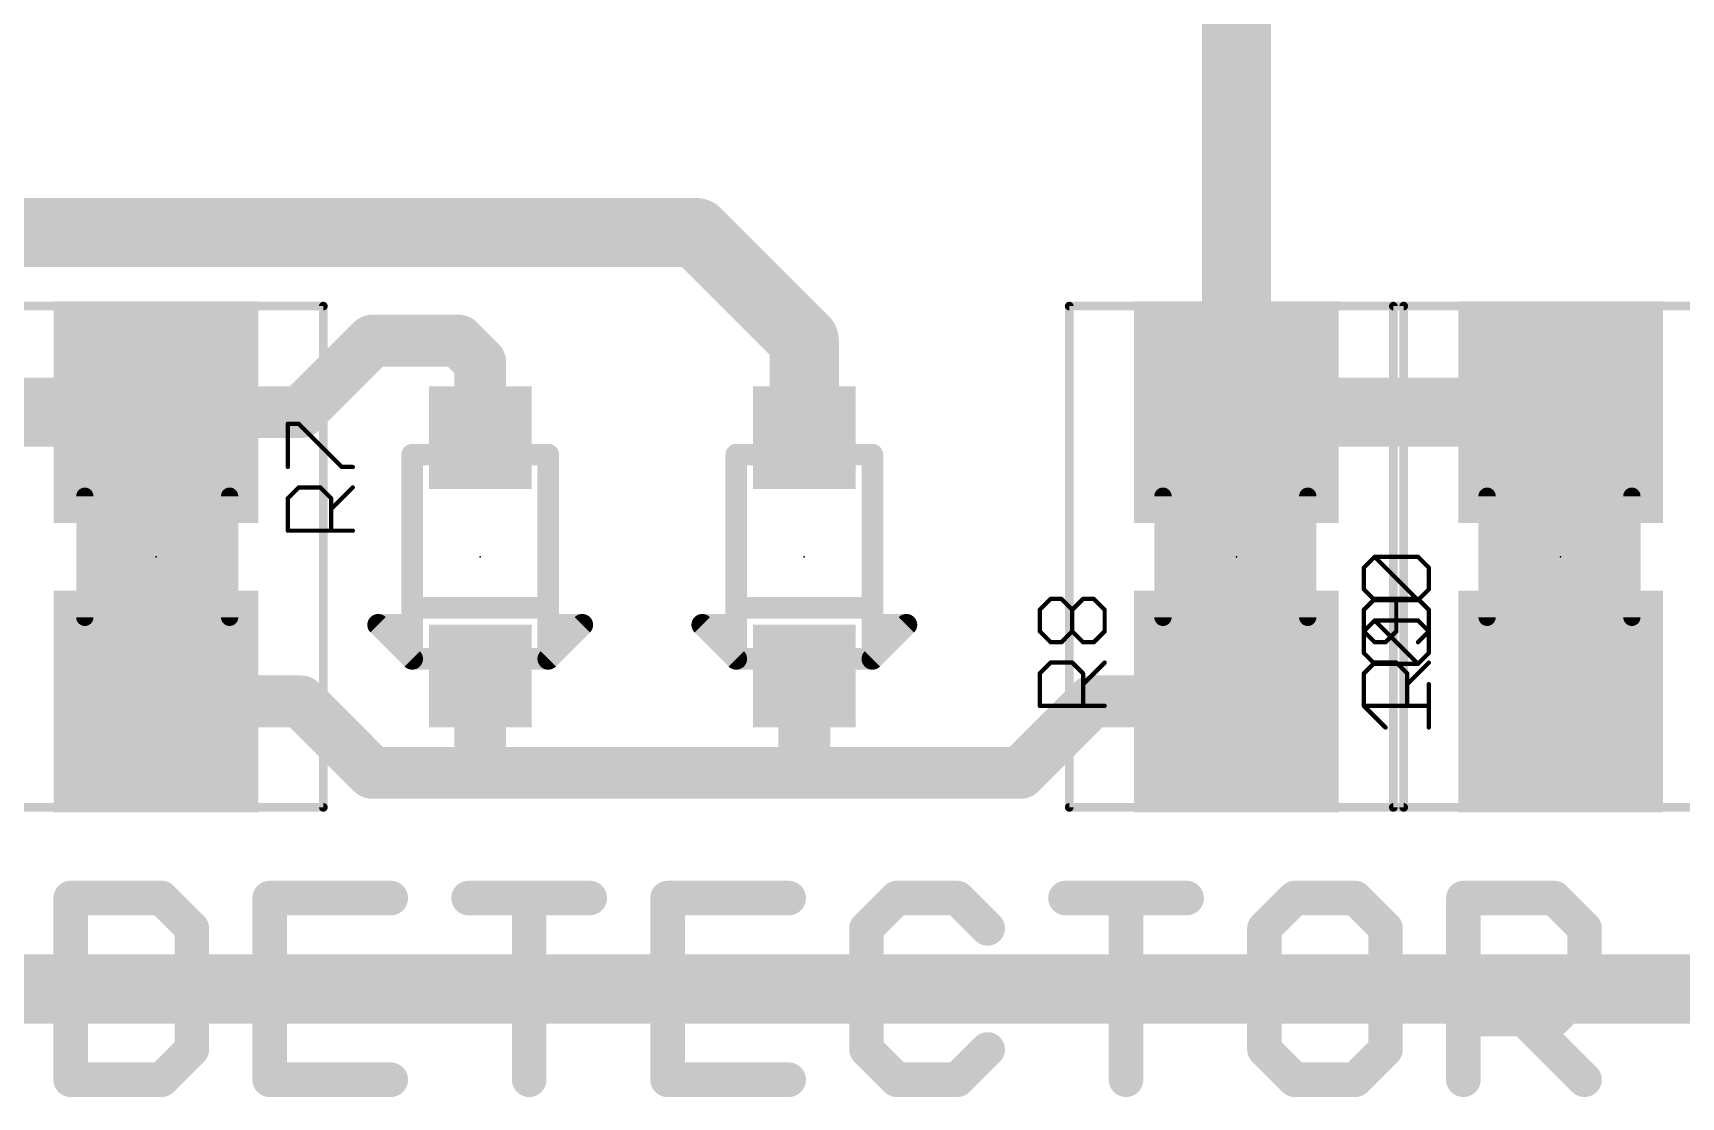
# Model space of a CAD drawing. Extents: x -19 to 88, y -11 to 23.
# Drawn here: x 27.22 to 36.9, y 0.63 to 6.89 of the extents above; entities that cross this region are included whole.
import ezdxf

# ---------------------------------------------------------------- set-up
doc = ezdxf.new("R2010")
doc.units = 0
for name, color, linetype in [('1', 12, 'CONTINUOUS'), ('21', 53, 'CONTINUOUS'), ('23', 53, 'CONTINUOUS'), ('25', 253, 'CONTINUOUS'), ('27', 253, 'CONTINUOUS'), ('29', 253, 'CONTINUOUS'), ('31', 253, 'CONTINUOUS'), ('35', 253, 'CONTINUOUS'), ('39', 12, 'CONTINUOUS'), ('51', 53, 'CONTINUOUS')]:
    doc.layers.add(name, color=color, linetype=linetype)

# ---------------------------------------------------------------- blocks, each defined once
blk = doc.blocks.new('RECT')
blk.add_solid([(-0.5, -0.5), (0.5, -0.5), (-0.5, 0.5), (0.5, 0.5)])

msp = doc.modelspace()

# ---------------------------------------------------------------- linework, layer by layer
at = {"layer": '1'}
for points, const_width in [([(34.29, 8.125), (34.29, 4.66)], 0.4064), ([(26.67, 5.715), (31.115, 5.715)], 0.4064), ([(31.115, 5.715), (31.75, 5.08)], 0.4064), ([(29.21, 5.08), (28.79, 4.66)], 0.3048), ([(29.718, 5.08), (29.21, 5.08)], 0.3048), ([(29.845, 4.953), (29.718, 5.08)], 0.3048), ([(31.75, 5.08), (31.75, 4.51)], 0.4064), ([(29.845, 4.51), (29.845, 4.953)], 0.3048), ([(25.4, 4.66), (27.94, 4.66)], 0.4064), ([(28.24, 4.36), (27.94, 4.66)], 0.4064), ([(27.94, 4.51), (27.94, 4.66)], 0.4064), ([(34.29, 4.66), (36.195, 4.66)], 0.4064), ([(28.79, 4.66), (27.94, 4.66)], 0.3048), ([(27.94, 3.11), (27.94, 2.96)], 0.4064), ([(34.29, 3.11), (34.29, 2.96)], 0.4064), ([(29.845, 3.11), (29.845, 2.54)], 0.3048), ([(31.75, 3.11), (31.75, 2.54)], 0.3048), ([(27.94, 2.96), (28.79, 2.96)], 0.3048), ([(28.79, 2.96), (29.21, 2.54)], 0.3048), ([(33.02, 2.54), (33.44, 2.96)], 0.3048), ([(33.44, 2.96), (34.29, 2.96)], 0.3048), ([(29.21, 2.54), (29.845, 2.54)], 0.3048), ([(29.845, 2.54), (31.75, 2.54)], 0.3048), ([(31.75, 2.54), (33.02, 2.54)], 0.3048), ([(38.1, 1.27), (23.495, 1.27)], 0.4064)]:
    msp.add_lwpolyline(points, dxfattribs=dict(at, const_width=const_width))
for points, const_width in [([(31.1868, 5.7868, 1), (31.0432, 5.6432)], 0.2032), ([(31.115, 5.6134, 1), (31.115, 5.8166)], 0.2032), ([(29.21, 5.1562, 1), (29.21, 5.0038)], 0.1524), ([(29.2639, 5.0261, 1), (29.1561, 5.1339)], 0.1524), ([(29.7719, 5.1339, 1), (29.6641, 5.0261)], 0.1524), ([(29.718, 5.0038, 1), (29.718, 5.1562)], 0.1524), ([(31.8516, 5.08, 1), (31.6484, 5.08)], 0.2032), ([(31.6782, 5.0082, 1), (31.8218, 5.1518)], 0.2032), ([(29.9212, 4.953, 1), (29.7688, 4.953)], 0.1524), ([(29.7911, 4.8991, 1), (29.8989, 5.0069)], 0.1524), ([(28.0416, 4.66, 1), (27.8384, 4.66)], 0.2032), ([(28.0118, 4.7318, 1), (27.8682, 4.5882)], 0.2032), ([(27.94, 4.5584, 1), (27.94, 4.7616)], 0.2032), ([(34.29, 4.7616, 1), (34.29, 4.5584)], 0.2032), ([(36.195, 4.5584, 1), (36.195, 4.7616)], 0.2032), ([(27.94, 4.7362, 1), (27.94, 4.5838)], 0.1524), ([(28.7361, 4.7139, 1), (28.8439, 4.6061)], 0.1524), ([(28.79, 4.5838, 1), (28.79, 4.7362)], 0.1524), ([(34.1884, 4.66, 1), (34.3916, 4.66)], 0.2032), ([(27.8384, 4.51, 1), (28.0416, 4.51)], 0.2032), ([(29.7688, 4.51, 1), (29.9212, 4.51)], 0.1524), ([(31.6484, 4.51, 1), (31.8516, 4.51)], 0.2032), ([(28.1682, 4.2882, 1), (28.3118, 4.4318)], 0.2032), ([(28.0416, 3.11, 1), (27.8384, 3.11)], 0.2032), ([(34.3916, 3.11, 1), (34.1884, 3.11)], 0.2032), ([(29.9212, 3.11, 1), (29.7688, 3.11)], 0.1524), ([(31.8262, 3.11, 1), (31.6738, 3.11)], 0.1524), ([(27.94, 3.0362, 1), (27.94, 2.8838)], 0.1524), ([(28.8439, 3.0139, 1), (28.7361, 2.9061)], 0.1524), ([(28.79, 2.8838, 1), (28.79, 3.0362)], 0.1524), ([(33.44, 3.0362, 1), (33.44, 2.8838)], 0.1524), ([(33.4939, 2.9061, 1), (33.3861, 3.0139)], 0.1524), ([(34.29, 2.8838, 1), (34.29, 3.0362)], 0.1524), ([(27.8384, 2.96, 1), (28.0416, 2.96)], 0.2032), ([(34.1884, 2.96, 1), (34.3916, 2.96)], 0.2032), ([(29.21, 2.6162, 1), (29.21, 2.4638)], 0.1524), ([(29.1561, 2.4861, 1), (29.2639, 2.5939)], 0.1524), ([(29.845, 2.6162, 1), (29.845, 2.4638)], 0.1524), ([(29.7688, 2.54, 1), (29.9212, 2.54)], 0.1524), ([(29.845, 2.4638, 1), (29.845, 2.6162)], 0.1524), ([(31.75, 2.6162, 1), (31.75, 2.4638)], 0.1524), ([(31.6738, 2.54, 1), (31.8262, 2.54)], 0.1524), ([(31.75, 2.4638, 1), (31.75, 2.6162)], 0.1524), ([(32.9661, 2.5939, 1), (33.0739, 2.4861)], 0.1524), ([(33.02, 2.4638, 1), (33.02, 2.6162)], 0.1524)]:
    msp.add_lwpolyline(points, format="xyb", dxfattribs=dict(at, const_width=const_width))
at = {"layer": '21'}
for points, const_width in [([(29.445, 4.41), (29.445, 3.41)], 0.127), ([(30.245, 3.41), (30.245, 4.41)], 0.127), ([(31.35, 4.41), (31.35, 3.41)], 0.127), ([(32.15, 3.41), (32.15, 4.41)], 0.127), ([(29.445, 3.21), (29.245, 3.41)], 0.127), ([(29.245, 3.41), (29.445, 3.41)], 0.127), ([(29.445, 3.41), (29.445, 3.21)], 0.127), ([(30.245, 3.21), (30.245, 3.41)], 0.127), ([(30.245, 3.21), (30.445, 3.41)], 0.127), ([(30.445, 3.41), (30.245, 3.41)], 0.127), ([(31.35, 3.21), (31.15, 3.41)], 0.127), ([(31.15, 3.41), (31.35, 3.41)], 0.127), ([(31.35, 3.41), (31.35, 3.21)], 0.127), ([(32.15, 3.21), (32.15, 3.41)], 0.127), ([(32.15, 3.21), (32.35, 3.41)], 0.127), ([(32.35, 3.41), (32.15, 3.41)], 0.127), ([(27.438, 1.8043), (27.438, 0.7366)], 0.2032), ([(27.9718, 1.8043), (27.438, 1.8043)], 0.2032), ([(28.1498, 1.6264), (27.9718, 1.8043)], 0.2032), ([(29.3192, 1.8043), (28.6074, 1.8043)], 0.2032), ([(28.6074, 1.8043), (28.6074, 0.7366)], 0.2032), ([(29.7768, 1.8043), (30.4886, 1.8043)], 0.2032), ([(30.1327, 0.7366), (30.1327, 1.8043)], 0.2032), ([(31.658, 1.8043), (30.9462, 1.8043)], 0.2032), ([(30.9462, 1.8043), (30.9462, 0.7366)], 0.2032), ([(32.2935, 1.8043), (32.1156, 1.6264)], 0.2032), ([(32.6494, 1.8043), (32.2935, 1.8043)], 0.2032), ([(32.8274, 1.6264), (32.6494, 1.8043)], 0.2032), ([(33.285, 1.8043), (33.9968, 1.8043)], 0.2032), ([(33.6409, 0.7366), (33.6409, 1.8043)], 0.2032), ([(34.6323, 1.8043), (34.4544, 1.6264)], 0.2032), ([(34.9882, 1.8043), (34.6323, 1.8043)], 0.2032), ([(35.1662, 1.6264), (34.9882, 1.8043)], 0.2032), ([(35.6238, 0.7366), (35.6238, 1.8043)], 0.2032), ([(35.6238, 1.8043), (36.1576, 1.8043)], 0.2032), ([(36.1576, 1.8043), (36.3356, 1.6264)], 0.2032), ([(28.1498, 0.9146), (28.1498, 1.6264)], 0.2032), ([(32.1156, 1.6264), (32.1156, 0.9146)], 0.2032), ([(34.4544, 1.6264), (34.4544, 0.9146)], 0.2032), ([(35.1662, 0.9146), (35.1662, 1.6264)], 0.2032), ([(36.3356, 1.6264), (36.3356, 1.2705)], 0.2032), ([(28.6074, 1.2705), (28.9633, 1.2705)], 0.2032), ([(30.9462, 1.2705), (31.3021, 1.2705)], 0.2032), ([(36.3356, 1.2705), (36.1576, 1.0925)], 0.2032), ([(36.1576, 1.0925), (35.6238, 1.0925)], 0.2032), ([(35.9797, 1.0925), (36.3356, 0.7366)], 0.2032), ([(27.9718, 0.7366), (28.1498, 0.9146)], 0.2032), ([(32.1156, 0.9146), (32.2935, 0.7366)], 0.2032), ([(32.6494, 0.7366), (32.8274, 0.9146)], 0.2032), ([(34.4544, 0.9146), (34.6323, 0.7366)], 0.2032), ([(34.9882, 0.7366), (35.1662, 0.9146)], 0.2032), ([(27.438, 0.7366), (27.9718, 0.7366)], 0.2032), ([(28.6074, 0.7366), (29.3192, 0.7366)], 0.2032), ([(30.9462, 0.7366), (31.658, 0.7366)], 0.2032), ([(32.2935, 0.7366), (32.6494, 0.7366)], 0.2032), ([(34.6323, 0.7366), (34.9882, 0.7366)], 0.2032)]:
    msp.add_lwpolyline(points, dxfattribs=dict(at, const_width=const_width))
for points, const_width in [([(29.4767, 4.41, 1), (29.4133, 4.41)], 0.0635), ([(30.2767, 4.41, 1), (30.2133, 4.41)], 0.0635), ([(31.3818, 4.41, 1), (31.3183, 4.41)], 0.0635), ([(32.1818, 4.41, 1), (32.1182, 4.41)], 0.0635), ([(29.2675, 3.4325, 1), (29.2225, 3.3875)], 0.0635), ([(29.245, 3.4418, 1), (29.245, 3.3782)], 0.0635), ([(29.4767, 3.41, 1), (29.4133, 3.41)], 0.0635), ([(29.4133, 3.41, 1), (29.4767, 3.41)], 0.0635), ([(29.445, 3.3782, 1), (29.445, 3.4418)], 0.0635), ([(30.245, 3.4418, 1), (30.245, 3.3782)], 0.0635), ([(30.2767, 3.41, 1), (30.2133, 3.41)], 0.0635), ([(30.2133, 3.41, 1), (30.2767, 3.41)], 0.0635), ([(30.4675, 3.3875, 1), (30.4225, 3.4325)], 0.0635), ([(30.445, 3.3782, 1), (30.445, 3.4418)], 0.0635), ([(31.1725, 3.4325, 1), (31.1275, 3.3875)], 0.0635), ([(31.15, 3.4418, 1), (31.15, 3.3782)], 0.0635), ([(31.3818, 3.41, 1), (31.3183, 3.41)], 0.0635), ([(31.3183, 3.41, 1), (31.3818, 3.41)], 0.0635), ([(31.35, 3.3782, 1), (31.35, 3.4418)], 0.0635), ([(32.1818, 3.41, 1), (32.1182, 3.41)], 0.0635), ([(32.15, 3.4418, 1), (32.15, 3.3782)], 0.0635), ([(32.1182, 3.41, 1), (32.1818, 3.41)], 0.0635), ([(32.3725, 3.3875, 1), (32.3275, 3.4325)], 0.0635), ([(32.35, 3.3782, 1), (32.35, 3.4418)], 0.0635), ([(29.4133, 3.21, 1), (29.4767, 3.21)], 0.0635), ([(29.4225, 3.1875, 1), (29.4675, 3.2325)], 0.0635), ([(30.2225, 3.2325, 1), (30.2675, 3.1875)], 0.0635), ([(30.2133, 3.21, 1), (30.2767, 3.21)], 0.0635), ([(31.3183, 3.21, 1), (31.3818, 3.21)], 0.0635), ([(31.3275, 3.1875, 1), (31.3725, 3.2325)], 0.0635), ([(32.1275, 3.2325, 1), (32.1725, 3.1875)], 0.0635), ([(32.1182, 3.21, 1), (32.1818, 3.21)], 0.0635), ([(27.4888, 1.8043, 1), (27.3872, 1.8043)], 0.1016), ([(27.438, 1.8551, 1), (27.438, 1.7535)], 0.1016), ([(28.0078, 1.8402, 1), (27.9359, 1.7684)], 0.1016), ([(27.9718, 1.7535, 1), (27.9718, 1.8551)], 0.1016), ([(28.6074, 1.8551, 1), (28.6074, 1.7535)], 0.1016), ([(28.6582, 1.8043, 1), (28.5566, 1.8043)], 0.1016), ([(29.3192, 1.7535, 1), (29.3192, 1.8551)], 0.1016), ([(29.7768, 1.8551, 1), (29.7768, 1.7535)], 0.1016), ([(30.1835, 1.8043, 1), (30.0819, 1.8043)], 0.1016), ([(30.4886, 1.7535, 1), (30.4886, 1.8551)], 0.1016), ([(30.9462, 1.8551, 1), (30.9462, 1.7535)], 0.1016), ([(30.997, 1.8043, 1), (30.8954, 1.8043)], 0.1016), ([(31.658, 1.7535, 1), (31.658, 1.8551)], 0.1016), ([(32.2935, 1.8551, 1), (32.2935, 1.7535)], 0.1016), ([(32.3294, 1.7684, 1), (32.2576, 1.8402)], 0.1016), ([(32.6853, 1.8402, 1), (32.6135, 1.7684)], 0.1016), ([(32.6494, 1.7535, 1), (32.6494, 1.8551)], 0.1016), ([(33.285, 1.8551, 1), (33.285, 1.7535)], 0.1016), ([(33.6917, 1.8043, 1), (33.5901, 1.8043)], 0.1016), ([(33.9968, 1.7535, 1), (33.9968, 1.8551)], 0.1016), ([(34.6323, 1.8551, 1), (34.6323, 1.7535)], 0.1016), ([(34.6682, 1.7684, 1), (34.5964, 1.8402)], 0.1016), ([(35.0241, 1.8402, 1), (34.9523, 1.7684)], 0.1016), ([(34.9882, 1.7535, 1), (34.9882, 1.8551)], 0.1016), ([(35.6746, 1.8043, 1), (35.573, 1.8043)], 0.1016), ([(35.6238, 1.8551, 1), (35.6238, 1.7535)], 0.1016), ([(36.1935, 1.8402, 1), (36.1217, 1.7684)], 0.1016), ([(36.1576, 1.7535, 1), (36.1576, 1.8551)], 0.1016), ([(28.2006, 1.6264, 1), (28.099, 1.6264)], 0.1016), ([(28.1139, 1.5904, 1), (28.1857, 1.6623)], 0.1016), ([(32.0796, 1.6623, 1), (32.1515, 1.5904)], 0.1016), ([(32.1664, 1.6264, 1), (32.0648, 1.6264)], 0.1016), ([(32.7915, 1.5904, 1), (32.8633, 1.6623)], 0.1016), ([(34.4184, 1.6623, 1), (34.4903, 1.5904)], 0.1016), ([(34.5052, 1.6264, 1), (34.4036, 1.6264)], 0.1016), ([(35.217, 1.6264, 1), (35.1154, 1.6264)], 0.1016), ([(35.1302, 1.5904, 1), (35.2021, 1.6623)], 0.1016), ([(36.3864, 1.6264, 1), (36.2848, 1.6264)], 0.1016), ([(36.2996, 1.5904, 1), (36.3715, 1.6623)], 0.1016), ([(28.6074, 1.3213, 1), (28.6074, 1.2197)], 0.1016), ([(28.9633, 1.2197, 1), (28.9633, 1.3213)], 0.1016), ([(30.9462, 1.3213, 1), (30.9462, 1.2197)], 0.1016), ([(31.3021, 1.2197, 1), (31.3021, 1.3213)], 0.1016), ([(36.3715, 1.2345, 1), (36.2996, 1.3064)], 0.1016), ([(36.2848, 1.2705, 1), (36.3864, 1.2705)], 0.1016), ([(35.6238, 1.1433, 1), (35.6238, 1.0417)], 0.1016), ([(36.0156, 1.1284, 1), (35.9437, 1.0566)], 0.1016), ([(36.1217, 1.1284, 1), (36.1935, 1.0566)], 0.1016), ([(36.1576, 1.0417, 1), (36.1576, 1.1433)], 0.1016), ([(28.1857, 0.8786, 1), (28.1139, 0.9505)], 0.1016), ([(32.1515, 0.9505, 1), (32.0796, 0.8786)], 0.1016), ([(32.8633, 0.8786, 1), (32.7915, 0.9505)], 0.1016), ([(34.4903, 0.9505, 1), (34.4184, 0.8786)], 0.1016), ([(35.2021, 0.8786, 1), (35.1302, 0.9505)], 0.1016), ([(28.099, 0.9146, 1), (28.2006, 0.9146)], 0.1016), ([(32.0648, 0.9146, 1), (32.1664, 0.9146)], 0.1016), ([(34.4036, 0.9146, 1), (34.5052, 0.9146)], 0.1016), ([(35.1154, 0.9146, 1), (35.217, 0.9146)], 0.1016), ([(27.438, 0.7874, 1), (27.438, 0.6858)], 0.1016), ([(27.3872, 0.7366, 1), (27.4888, 0.7366)], 0.1016), ([(27.9359, 0.7725, 1), (28.0078, 0.7007)], 0.1016), ([(27.9718, 0.6858, 1), (27.9718, 0.7874)], 0.1016), ([(28.6074, 0.7874, 1), (28.6074, 0.6858)], 0.1016), ([(28.5566, 0.7366, 1), (28.6582, 0.7366)], 0.1016), ([(29.3192, 0.6858, 1), (29.3192, 0.7874)], 0.1016), ([(30.0819, 0.7366, 1), (30.1835, 0.7366)], 0.1016), ([(30.9462, 0.7874, 1), (30.9462, 0.6858)], 0.1016), ([(30.8954, 0.7366, 1), (30.997, 0.7366)], 0.1016), ([(31.658, 0.6858, 1), (31.658, 0.7874)], 0.1016), ([(32.2935, 0.7874, 1), (32.2935, 0.6858)], 0.1016), ([(32.2576, 0.7007, 1), (32.3294, 0.7725)], 0.1016), ([(32.6135, 0.7725, 1), (32.6853, 0.7007)], 0.1016), ([(32.6494, 0.6858, 1), (32.6494, 0.7874)], 0.1016), ([(33.5901, 0.7366, 1), (33.6917, 0.7366)], 0.1016), ([(34.6323, 0.7874, 1), (34.6323, 0.6858)], 0.1016), ([(34.5964, 0.7007, 1), (34.6682, 0.7725)], 0.1016), ([(34.9523, 0.7725, 1), (35.0241, 0.7007)], 0.1016), ([(34.9882, 0.6858, 1), (34.9882, 0.7874)], 0.1016), ([(35.573, 0.7366, 1), (35.6746, 0.7366)], 0.1016), ([(36.2996, 0.7007, 1), (36.3715, 0.7725)], 0.1016)]:
    msp.add_lwpolyline(points, format="xyb", dxfattribs=dict(at, const_width=const_width))
at = {"layer": '23'}
for p in [(27.94, 3.81), (29.845, 3.81), (31.75, 3.81), (34.29, 3.81), (36.195, 3.81)]:
    msp.add_point(p, dxfattribs=at)
at = {"layer": '25', "const_width": 0.0127}
for points in [[(28.7207, 4.5917, 1), (28.708, 4.5917)], [(28.7144, 4.5981, 1), (28.7144, 4.5854)], [(28.7824, 4.5962, 1), (28.7734, 4.5872)], [(28.7779, 4.5854, 1), (28.7779, 4.5981)], [(28.708, 4.3375, 1), (28.7207, 4.3375)], [(29.0321, 4.3438, 1), (29.0321, 4.3311)], [(29.0277, 4.333, 1), (29.0366, 4.342)], [(29.0957, 4.3311, 1), (29.0957, 4.3438)], [(28.7207, 4.1539, 1), (28.708, 4.1539)], [(28.7779, 4.2239, 1), (28.7779, 4.2111)], [(28.7824, 4.213, 1), (28.7734, 4.222)], [(28.9095, 4.222, 1), (28.9005, 4.213)], [(28.905, 4.2111, 1), (28.905, 4.2239)], [(28.9749, 4.1539, 1), (28.9622, 4.1539)], [(29.1002, 4.213, 1), (29.0912, 4.222)], [(28.7099, 4.1584, 1), (28.7189, 4.1495)], [(28.9641, 4.0949, 1), (28.9731, 4.0859)], [(28.9641, 4.1495, 1), (28.9731, 4.1584)], [(28.7144, 3.9696, 1), (28.7144, 3.9569)], [(29.0957, 3.9569, 1), (29.0957, 3.9696)], [(28.708, 3.9633, 1), (28.7207, 3.9633)], [(28.9622, 3.9633, 1), (28.9749, 3.9633)], [(33.1403, 3.4986, 1), (33.1276, 3.4986)], [(33.1295, 3.5031, 1), (33.1385, 3.4941)], [(33.1975, 3.5685, 1), (33.1975, 3.5558)], [(33.202, 3.5576, 1), (33.193, 3.5666)], [(33.2656, 3.5666, 1), (33.2566, 3.5576)], [(33.2611, 3.5558, 1), (33.2611, 3.5685)], [(33.3201, 3.5031, 1), (33.3291, 3.4941)], [(33.331, 3.4986, 1), (33.3183, 3.4986)], [(33.3201, 3.4941, 1), (33.3291, 3.5031)], [(33.3882, 3.5685, 1), (33.3882, 3.5558)], [(33.3927, 3.5576, 1), (33.3837, 3.5666)], [(33.4562, 3.5666, 1), (33.4473, 3.5576)], [(33.4517, 3.5558, 1), (33.4517, 3.5685)], [(33.5217, 3.4986, 1), (33.509, 3.4986)], [(33.5108, 3.4941, 1), (33.5198, 3.5031)], [(35.0453, 3.4986, 1), (35.0326, 3.4986)], [(35.0345, 3.5031, 1), (35.0435, 3.4941)], [(35.1025, 3.5685, 1), (35.1025, 3.5558)], [(35.107, 3.5576, 1), (35.098, 3.5666)], [(35.236, 3.5621, 1), (35.2233, 3.5621)], [(35.3612, 3.5666, 1), (35.3523, 3.5576)], [(35.3567, 3.5558, 1), (35.3567, 3.5685)], [(35.4267, 3.4986, 1), (35.414, 3.4986)], [(35.4158, 3.4941, 1), (35.4248, 3.5031)], [(33.1385, 3.3759, 1), (33.1295, 3.367)], [(33.1276, 3.3715, 1), (33.1403, 3.3715)], [(33.1975, 3.3143, 1), (33.1975, 3.3016)], [(33.193, 3.3034, 1), (33.202, 3.3124)], [(33.2566, 3.3124, 1), (33.2656, 3.3034)], [(33.2611, 3.3016, 1), (33.2611, 3.3143)], [(33.3291, 3.3759, 1), (33.3201, 3.367)], [(33.3183, 3.3715, 1), (33.331, 3.3715)], [(33.3291, 3.367, 1), (33.3201, 3.3759)], [(33.3882, 3.3143, 1), (33.3882, 3.3016)], [(33.3837, 3.3034, 1), (33.3927, 3.3124)], [(33.4473, 3.3124, 1), (33.4562, 3.3034)], [(33.4517, 3.3016, 1), (33.4517, 3.3143)], [(33.509, 3.3715, 1), (33.5217, 3.3715)], [(33.5198, 3.367, 1), (33.5108, 3.3759)], [(35.0435, 3.3759, 1), (35.0345, 3.367)], [(35.0326, 3.3715, 1), (35.0453, 3.3715)], [(35.1025, 3.3143, 1), (35.1025, 3.3016)], [(35.098, 3.3034, 1), (35.107, 3.3124)], [(35.1616, 3.3124, 1), (35.1706, 3.3034)], [(35.1661, 3.3016, 1), (35.1661, 3.3143)], [(35.2233, 3.3715, 1), (35.236, 3.3715)], [(35.2341, 3.367, 1), (35.2251, 3.3759)], [(35.3523, 3.3124, 1), (35.3612, 3.3034)], [(35.414, 3.3715, 1), (35.4267, 3.3715)], [(35.4248, 3.367, 1), (35.4158, 3.3759)], [(33.1975, 3.1943, 1), (33.1975, 3.1816)], [(33.202, 3.1834, 1), (33.193, 3.1924)], [(33.3291, 3.1924, 1), (33.3201, 3.1834)], [(33.3246, 3.1816, 1), (33.3246, 3.1943)], [(33.5198, 3.1834, 1), (33.5108, 3.1924)], [(35.1025, 3.1943, 1), (35.1025, 3.1816)], [(35.107, 3.1834, 1), (35.098, 3.1924)], [(35.2341, 3.1924, 1), (35.2251, 3.1834)], [(35.2296, 3.1816, 1), (35.2296, 3.1943)], [(35.4248, 3.1834, 1), (35.4158, 3.1924)], [(33.1403, 3.1244, 1), (33.1276, 3.1244)], [(33.1295, 3.1289, 1), (33.1385, 3.1199)], [(33.3945, 3.1244, 1), (33.3818, 3.1244)], [(33.3837, 3.1199, 1), (33.3927, 3.1289)], [(35.0453, 3.1244, 1), (35.0326, 3.1244)], [(35.0345, 3.1289, 1), (35.0435, 3.1199)], [(35.2995, 3.1244, 1), (35.2868, 3.1244)], [(35.2887, 3.1199, 1), (35.2977, 3.1289)], [(33.3837, 3.0653, 1), (33.3927, 3.0563)], [(35.2887, 3.0653, 1), (35.2977, 3.0563)], [(33.134, 2.94, 1), (33.134, 2.9274)], [(33.1276, 2.9337, 1), (33.1403, 2.9337)], [(33.3818, 2.9337, 1), (33.3945, 2.9337)], [(33.5153, 2.9274, 1), (33.5153, 2.94)], [(35.0326, 2.9337, 1), (35.0453, 2.9337)], [(35.039, 2.94, 1), (35.039, 2.9274)], [(35.2868, 2.9337, 1), (35.2995, 2.9337)], [(35.4203, 2.9274, 1), (35.4203, 2.94)]]:
    msp.add_lwpolyline(points, format="xyb", dxfattribs=at)
at = {"layer": '25', "const_width": 0.0254}
for points in [[(28.7144, 4.3375), (28.7144, 4.5917)], [(28.7144, 4.5917), (28.7779, 4.5917)], [(28.7779, 4.5917), (29.0321, 4.3375)], [(29.0321, 4.3375), (29.0957, 4.3375)], [(28.7144, 4.1539), (28.7779, 4.2175)], [(28.7144, 3.9633), (28.7144, 4.1539)], [(28.7779, 4.2175), (28.905, 4.2175)], [(28.905, 4.2175), (28.9686, 4.1539)], [(28.9686, 4.0904), (29.0957, 4.2175)], [(28.9686, 4.1539), (28.9686, 3.9633)], [(29.0957, 3.9633), (28.7144, 3.9633)], [(33.134, 3.4986), (33.1975, 3.5621)], [(33.134, 3.3715), (33.134, 3.4986)], [(33.1975, 3.5621), (33.2611, 3.5621)], [(33.2611, 3.5621), (33.3246, 3.4986)], [(33.3246, 3.4986), (33.3882, 3.5621)], [(33.3246, 3.3715), (33.3246, 3.4986)], [(33.3882, 3.5621), (33.4517, 3.5621)], [(33.4517, 3.5621), (33.5153, 3.4986)], [(33.5153, 3.4986), (33.5153, 3.3715)], [(35.1025, 3.5621), (35.039, 3.4986)], [(35.039, 3.4986), (35.039, 3.3715)], [(35.3567, 3.5621), (35.1025, 3.5621)], [(35.2296, 3.3715), (35.2296, 3.5621)], [(35.4203, 3.4986), (35.3567, 3.5621)], [(35.4203, 3.3715), (35.4203, 3.4986)], [(33.1975, 3.3079), (33.134, 3.3715)], [(33.2611, 3.3079), (33.1975, 3.3079)], [(33.3246, 3.3715), (33.2611, 3.3079)], [(33.3882, 3.3079), (33.3246, 3.3715)], [(33.4517, 3.3079), (33.3882, 3.3079)], [(33.5153, 3.3715), (33.4517, 3.3079)], [(35.039, 3.3715), (35.1025, 3.3079)], [(35.1025, 3.3079), (35.1661, 3.3079)], [(35.1661, 3.3079), (35.2296, 3.3715)], [(35.3567, 3.3079), (35.4203, 3.3715)], [(33.134, 3.1244), (33.1975, 3.1879)], [(33.1975, 3.1879), (33.3246, 3.1879)], [(33.3246, 3.1879), (33.3882, 3.1244)], [(33.3882, 3.0608), (33.5153, 3.1879)], [(35.039, 3.1244), (35.1025, 3.1879)], [(35.1025, 3.1879), (35.2296, 3.1879)], [(35.2296, 3.1879), (35.2932, 3.1244)], [(35.2932, 3.0608), (35.4203, 3.1879)], [(33.134, 2.9337), (33.134, 3.1244)], [(33.3882, 3.1244), (33.3882, 2.9337)], [(35.039, 2.9337), (35.039, 3.1244)], [(35.2932, 3.1244), (35.2932, 2.9337)], [(33.5153, 2.9337), (33.134, 2.9337)], [(35.4203, 2.9337), (35.039, 2.9337)]]:
    msp.add_lwpolyline(points, dxfattribs=at)
at = {"layer": '27', "const_width": 0.0254}
for points in [[(35.039, 3.7458), (35.1025, 3.8093)], [(35.1025, 3.8093), (35.3567, 3.8093)], [(35.3567, 3.5551), (35.1025, 3.8093)], [(35.3567, 3.8093), (35.4203, 3.7458)], [(35.039, 3.6187), (35.039, 3.7458)], [(35.4203, 3.7458), (35.4203, 3.6187)], [(35.1025, 3.5551), (35.039, 3.6187)], [(35.4203, 3.6187), (35.3567, 3.5551)], [(35.3567, 3.5551), (35.1025, 3.5551)], [(35.039, 3.3716), (35.1025, 3.4351)], [(35.1025, 3.4351), (35.3567, 3.4351)], [(35.3567, 3.1809), (35.1025, 3.4351)], [(35.3567, 3.4351), (35.4203, 3.3716)], [(35.039, 3.2445), (35.039, 3.3716)], [(35.4203, 3.3716), (35.4203, 3.2445)], [(35.1025, 3.1809), (35.039, 3.2445)], [(35.4203, 3.2445), (35.3567, 3.1809)], [(35.3567, 3.1809), (35.1025, 3.1809)], [(35.4203, 2.8067), (35.4203, 3.0609)], [(35.1661, 2.8067), (35.039, 2.9338)], [(35.039, 2.9338), (35.4203, 2.9338)]]:
    msp.add_lwpolyline(points, dxfattribs=at)
at = {"layer": '27', "const_width": 0.0127}
for points in [[(35.1025, 3.8157, 1), (35.1025, 3.803)], [(35.107, 3.8138, 1), (35.098, 3.8048)], [(35.107, 3.8048, 1), (35.098, 3.8138)], [(35.3612, 3.8138, 1), (35.3523, 3.8048)], [(35.3567, 3.803, 1), (35.3567, 3.8157)], [(35.0453, 3.7458, 1), (35.0326, 3.7458)], [(35.0345, 3.7503, 1), (35.0435, 3.7413)], [(35.4267, 3.7458, 1), (35.414, 3.7458)], [(35.4158, 3.7413, 1), (35.4248, 3.7503)], [(35.0435, 3.6232, 1), (35.0345, 3.6142)], [(35.0326, 3.6187, 1), (35.0453, 3.6187)], [(35.414, 3.6187, 1), (35.4267, 3.6187)], [(35.4248, 3.6142, 1), (35.4158, 3.6232)], [(35.1025, 3.5615, 1), (35.1025, 3.5488)], [(35.098, 3.5506, 1), (35.107, 3.5596)], [(35.3523, 3.5596, 1), (35.3612, 3.5506)], [(35.3523, 3.5506, 1), (35.3612, 3.5596)], [(35.3567, 3.5488, 1), (35.3567, 3.5615)], [(35.1025, 3.4415, 1), (35.1025, 3.4288)], [(35.107, 3.4396, 1), (35.098, 3.4306)], [(35.107, 3.4306, 1), (35.098, 3.4396)], [(35.3612, 3.4396, 1), (35.3523, 3.4306)], [(35.3567, 3.4288, 1), (35.3567, 3.4415)], [(35.0453, 3.3716, 1), (35.0326, 3.3716)], [(35.0345, 3.3761, 1), (35.0435, 3.3671)], [(35.4267, 3.3716, 1), (35.414, 3.3716)], [(35.4158, 3.3671, 1), (35.4248, 3.3761)], [(35.0435, 3.2489, 1), (35.0345, 3.24)], [(35.0326, 3.2445, 1), (35.0453, 3.2445)], [(35.414, 3.2445, 1), (35.4267, 3.2445)], [(35.4248, 3.24, 1), (35.4158, 3.2489)], [(35.1025, 3.1873, 1), (35.1025, 3.1746)], [(35.098, 3.1764, 1), (35.107, 3.1854)], [(35.3523, 3.1854, 1), (35.3612, 3.1764)], [(35.3523, 3.1764, 1), (35.3612, 3.1854)], [(35.3567, 3.1746, 1), (35.3567, 3.1873)], [(35.4267, 3.0609, 1), (35.414, 3.0609)], [(35.0435, 2.9383, 1), (35.0345, 2.9293)], [(35.039, 2.9402, 1), (35.039, 2.9275)], [(35.4203, 2.9275, 1), (35.4203, 2.9402)], [(35.1616, 2.8022, 1), (35.1706, 2.8112)], [(35.414, 2.8067, 1), (35.4267, 2.8067)]]:
    msp.add_lwpolyline(points, format="xyb", dxfattribs=at)
at = {"layer": '39', "const_width": 0.0508}
for points in [[(26.957, 5.283), (28.923, 5.283)], [(28.923, 5.283), (28.923, 2.337)], [(33.307, 2.337), (33.307, 5.283)], [(33.307, 5.283), (35.273, 5.283)], [(35.212, 2.337), (35.212, 5.283)], [(35.212, 5.283), (37.178, 5.283)], [(35.273, 5.283), (35.273, 2.337)], [(28.923, 2.337), (26.957, 2.337)], [(35.273, 2.337), (33.307, 2.337)], [(37.178, 2.337), (35.212, 2.337)]]:
    msp.add_lwpolyline(points, dxfattribs=at)
at = {"layer": '39', "const_width": 0.0254}
for points in [[(28.9357, 5.283, 1), (28.9103, 5.283)], [(28.923, 5.2703, 1), (28.923, 5.2957)], [(33.3197, 5.283, 1), (33.2943, 5.283)], [(33.307, 5.2957, 1), (33.307, 5.2703)], [(35.2247, 5.283, 1), (35.1993, 5.283)], [(35.212, 5.2957, 1), (35.212, 5.2703)], [(35.2857, 5.283, 1), (35.2603, 5.283)], [(35.273, 5.2703, 1), (35.273, 5.2957)], [(28.9103, 2.337, 1), (28.9357, 2.337)], [(28.923, 2.3243, 1), (28.923, 2.3497)], [(33.307, 2.3497, 1), (33.307, 2.3243)], [(33.2943, 2.337, 1), (33.3197, 2.337)], [(35.212, 2.3497, 1), (35.212, 2.3243)], [(35.1993, 2.337, 1), (35.2247, 2.337)], [(35.2603, 2.337, 1), (35.2857, 2.337)], [(35.273, 2.3243, 1), (35.273, 2.3497)]]:
    msp.add_lwpolyline(points, format="xyb", dxfattribs=at)
at = {"layer": '51'}
for points, const_width in [([(29.745, 4.41), (29.745, 4.61)], 0.127), ([(29.945, 4.61), (29.745, 4.61)], 0.127), ([(29.945, 4.41), (29.945, 4.61)], 0.127), ([(31.65, 4.41), (31.65, 4.61)], 0.127), ([(31.85, 4.61), (31.65, 4.61)], 0.127), ([(31.85, 4.41), (31.85, 4.61)], 0.127), ([(29.745, 4.41), (29.445, 4.41)], 0.127), ([(29.945, 4.41), (29.745, 4.41)], 0.127), ([(30.245, 4.41), (29.945, 4.41)], 0.127), ([(31.65, 4.41), (31.35, 4.41)], 0.127), ([(31.85, 4.41), (31.65, 4.41)], 0.127), ([(32.15, 4.41), (31.85, 4.41)], 0.127), ([(27.521, 4.166), (27.521, 3.454)], 0.1016), ([(28.372, 4.166), (28.372, 3.454)], 0.1016), ([(33.858, 3.454), (33.858, 4.166)], 0.1016), ([(34.709, 3.454), (34.709, 4.166)], 0.1016), ([(35.763, 3.454), (35.763, 4.166)], 0.1016), ([(36.614, 3.454), (36.614, 4.166)], 0.1016), ([(30.245, 3.51), (29.445, 3.51)], 0.127), ([(32.15, 3.51), (31.35, 3.51)], 0.127), ([(29.445, 3.21), (29.745, 3.21)], 0.127), ([(29.745, 3.21), (29.945, 3.21)], 0.127), ([(29.745, 3.01), (29.745, 3.21)], 0.127), ([(29.945, 3.21), (30.245, 3.21)], 0.127), ([(29.945, 3.21), (29.945, 3.01)], 0.127), ([(31.35, 3.21), (31.65, 3.21)], 0.127), ([(31.65, 3.21), (31.85, 3.21)], 0.127), ([(31.65, 3.01), (31.65, 3.21)], 0.127), ([(31.85, 3.21), (32.15, 3.21)], 0.127), ([(31.85, 3.21), (31.85, 3.01)], 0.127), ([(29.945, 3.01), (29.745, 3.01)], 0.127), ([(31.85, 3.01), (31.65, 3.01)], 0.127)]:
    msp.add_lwpolyline(points, dxfattribs=dict(at, const_width=const_width))
for points, const_width in [([(29.745, 4.6418, 1), (29.745, 4.5783)], 0.0635), ([(29.7767, 4.61, 1), (29.7133, 4.61)], 0.0635), ([(29.9767, 4.61, 1), (29.9133, 4.61)], 0.0635), ([(29.945, 4.5783, 1), (29.945, 4.6418)], 0.0635), ([(31.65, 4.6418, 1), (31.65, 4.5783)], 0.0635), ([(31.6818, 4.61, 1), (31.6183, 4.61)], 0.0635), ([(31.8818, 4.61, 1), (31.8183, 4.61)], 0.0635), ([(31.85, 4.5783, 1), (31.85, 4.6418)], 0.0635), ([(29.445, 4.4417, 1), (29.445, 4.3783)], 0.0635), ([(29.745, 4.4417, 1), (29.745, 4.3783)], 0.0635), ([(29.745, 4.3783, 1), (29.745, 4.4417)], 0.0635), ([(29.945, 4.4417, 1), (29.945, 4.3783)], 0.0635), ([(29.945, 4.3783, 1), (29.945, 4.4417)], 0.0635), ([(30.245, 4.3783, 1), (30.245, 4.4417)], 0.0635), ([(31.35, 4.4417, 1), (31.35, 4.3783)], 0.0635), ([(31.65, 4.4417, 1), (31.65, 4.3783)], 0.0635), ([(31.65, 4.3783, 1), (31.65, 4.4417)], 0.0635), ([(31.85, 4.4417, 1), (31.85, 4.3783)], 0.0635), ([(31.85, 4.3783, 1), (31.85, 4.4417)], 0.0635), ([(32.15, 4.3783, 1), (32.15, 4.4417)], 0.0635), ([(29.7133, 4.41, 1), (29.7767, 4.41)], 0.0635), ([(29.9133, 4.41, 1), (29.9767, 4.41)], 0.0635), ([(31.6183, 4.41, 1), (31.6818, 4.41)], 0.0635), ([(31.8183, 4.41, 1), (31.8818, 4.41)], 0.0635), ([(27.5464, 4.166, 1), (27.4956, 4.166)], 0.0508), ([(28.3974, 4.166, 1), (28.3466, 4.166)], 0.0508), ([(33.8834, 4.166, 1), (33.8326, 4.166)], 0.0508), ([(34.7344, 4.166, 1), (34.6836, 4.166)], 0.0508), ([(35.7884, 4.166, 1), (35.7376, 4.166)], 0.0508), ([(36.6394, 4.166, 1), (36.5886, 4.166)], 0.0508), ([(29.445, 3.5418, 1), (29.445, 3.4783)], 0.0635), ([(30.245, 3.4783, 1), (30.245, 3.5418)], 0.0635), ([(31.35, 3.5418, 1), (31.35, 3.4783)], 0.0635), ([(32.15, 3.4783, 1), (32.15, 3.5418)], 0.0635), ([(27.4956, 3.454, 1), (27.5464, 3.454)], 0.0508), ([(28.3466, 3.454, 1), (28.3974, 3.454)], 0.0508), ([(33.8326, 3.454, 1), (33.8834, 3.454)], 0.0508), ([(34.6836, 3.454, 1), (34.7344, 3.454)], 0.0508), ([(35.7376, 3.454, 1), (35.7884, 3.454)], 0.0508), ([(36.5886, 3.454, 1), (36.6394, 3.454)], 0.0508), ([(29.445, 3.2418, 1), (29.445, 3.1782)], 0.0635), ([(29.745, 3.2418, 1), (29.745, 3.1782)], 0.0635), ([(29.7767, 3.21, 1), (29.7133, 3.21)], 0.0635), ([(29.745, 3.1782, 1), (29.745, 3.2418)], 0.0635), ([(29.945, 3.2418, 1), (29.945, 3.1782)], 0.0635), ([(29.9767, 3.21, 1), (29.9133, 3.21)], 0.0635), ([(29.945, 3.1782, 1), (29.945, 3.2418)], 0.0635), ([(30.245, 3.1782, 1), (30.245, 3.2418)], 0.0635), ([(31.35, 3.2418, 1), (31.35, 3.1782)], 0.0635), ([(31.65, 3.2418, 1), (31.65, 3.1782)], 0.0635), ([(31.6818, 3.21, 1), (31.6183, 3.21)], 0.0635), ([(31.65, 3.1782, 1), (31.65, 3.2418)], 0.0635), ([(31.85, 3.2418, 1), (31.85, 3.1782)], 0.0635), ([(31.8818, 3.21, 1), (31.8183, 3.21)], 0.0635), ([(31.85, 3.1782, 1), (31.85, 3.2418)], 0.0635), ([(32.15, 3.1782, 1), (32.15, 3.2418)], 0.0635), ([(29.745, 3.0418, 1), (29.745, 2.9783)], 0.0635), ([(29.7133, 3.01, 1), (29.7767, 3.01)], 0.0635), ([(29.9133, 3.01, 1), (29.9767, 3.01)], 0.0635), ([(29.945, 2.9783, 1), (29.945, 3.0418)], 0.0635), ([(31.65, 3.0418, 1), (31.65, 2.9783)], 0.0635), ([(31.6183, 3.01, 1), (31.6818, 3.01)], 0.0635), ([(31.8183, 3.01, 1), (31.8818, 3.01)], 0.0635), ([(31.85, 2.9783, 1), (31.85, 3.0418)], 0.0635)]:
    msp.add_lwpolyline(points, format="xyb", dxfattribs=dict(at, const_width=const_width))

# ---------------------------------------------------------------- block references
at = {"layer": '1', "xscale": 1.1}
for p, rotation in [((27.94, 4.66), 270), ((34.29, 4.66), 90), ((36.195, 4.66), 90), ((27.94, 2.96), 270), ((34.29, 2.96), 90), ((36.195, 2.96), 90)]:
    msp.add_blockref('RECT', p, dxfattribs=dict(at, rotation=rotation))
at = {"layer": '1', "xscale": 0.4, "yscale": 0.4, "rotation": 270}
for p in [(29.845, 4.51), (31.75, 4.51), (29.845, 3.11), (31.75, 3.11)]:
    msp.add_blockref('RECT', p, dxfattribs=at)
at = {"layer": '21', "xscale": 0.4572, "yscale": 0.762}
for p, rotation in [((27.94, 3.81), 270), ((34.29, 3.81), 90), ((36.195, 3.81), 90)]:
    msp.add_blockref('RECT', p, dxfattribs=dict(at, rotation=rotation))
at = {"layer": '29'}
for p, xscale, yscale, rotation in [((27.94, 4.66), 1.3032, 1.2032, 270), ((34.29, 4.66), 1.3032, 1.2032, 90), ((36.195, 4.66), 1.3032, 1.2032, 90), ((29.845, 4.51), 0.6032, 0.6032, 270), ((31.75, 4.51), 0.6032, 0.6032, 270), ((27.94, 2.96), 1.3032, 1.2032, 270), ((34.29, 2.96), 1.3032, 1.2032, 90), ((36.195, 2.96), 1.3032, 1.2032, 90), ((29.845, 3.11), 0.6032, 0.6032, 270), ((31.75, 3.11), 0.6032, 0.6032, 270)]:
    msp.add_blockref('RECT', p, dxfattribs=dict(at, xscale=xscale, yscale=yscale, rotation=rotation))
at = {"layer": '31', "xscale": 1.1}
for p, rotation in [((27.94, 4.66), 270), ((34.29, 4.66), 90), ((36.195, 4.66), 90), ((27.94, 2.96), 270), ((34.29, 2.96), 90), ((36.195, 2.96), 90)]:
    msp.add_blockref('RECT', p, dxfattribs=dict(at, rotation=rotation))
at = {"layer": '31', "xscale": 0.4, "yscale": 0.4, "rotation": 270}
for p in [(29.845, 4.51), (31.75, 4.51), (29.845, 3.11), (31.75, 3.11)]:
    msp.add_blockref('RECT', p, dxfattribs=at)
at = {"layer": '35', "xscale": 0.3998, "yscale": 0.6}
for p, rotation in [((27.94, 3.81), 270), ((34.29, 3.81), 90), ((36.195, 3.81), 90)]:
    msp.add_blockref('RECT', p, dxfattribs=dict(at, rotation=rotation))
at = {"layer": '51', "xscale": 0.5001, "yscale": 0.95}
for p, rotation in [((27.9451, 4.3982), 270), ((34.2849, 4.3902), 90), ((36.1899, 4.3902), 90), ((27.9451, 3.2298), 270), ((34.2849, 3.2219), 90), ((36.1899, 3.2219), 90)]:
    msp.add_blockref('RECT', p, dxfattribs=dict(at, rotation=rotation))

doc.saveas('drawing.dxf')
